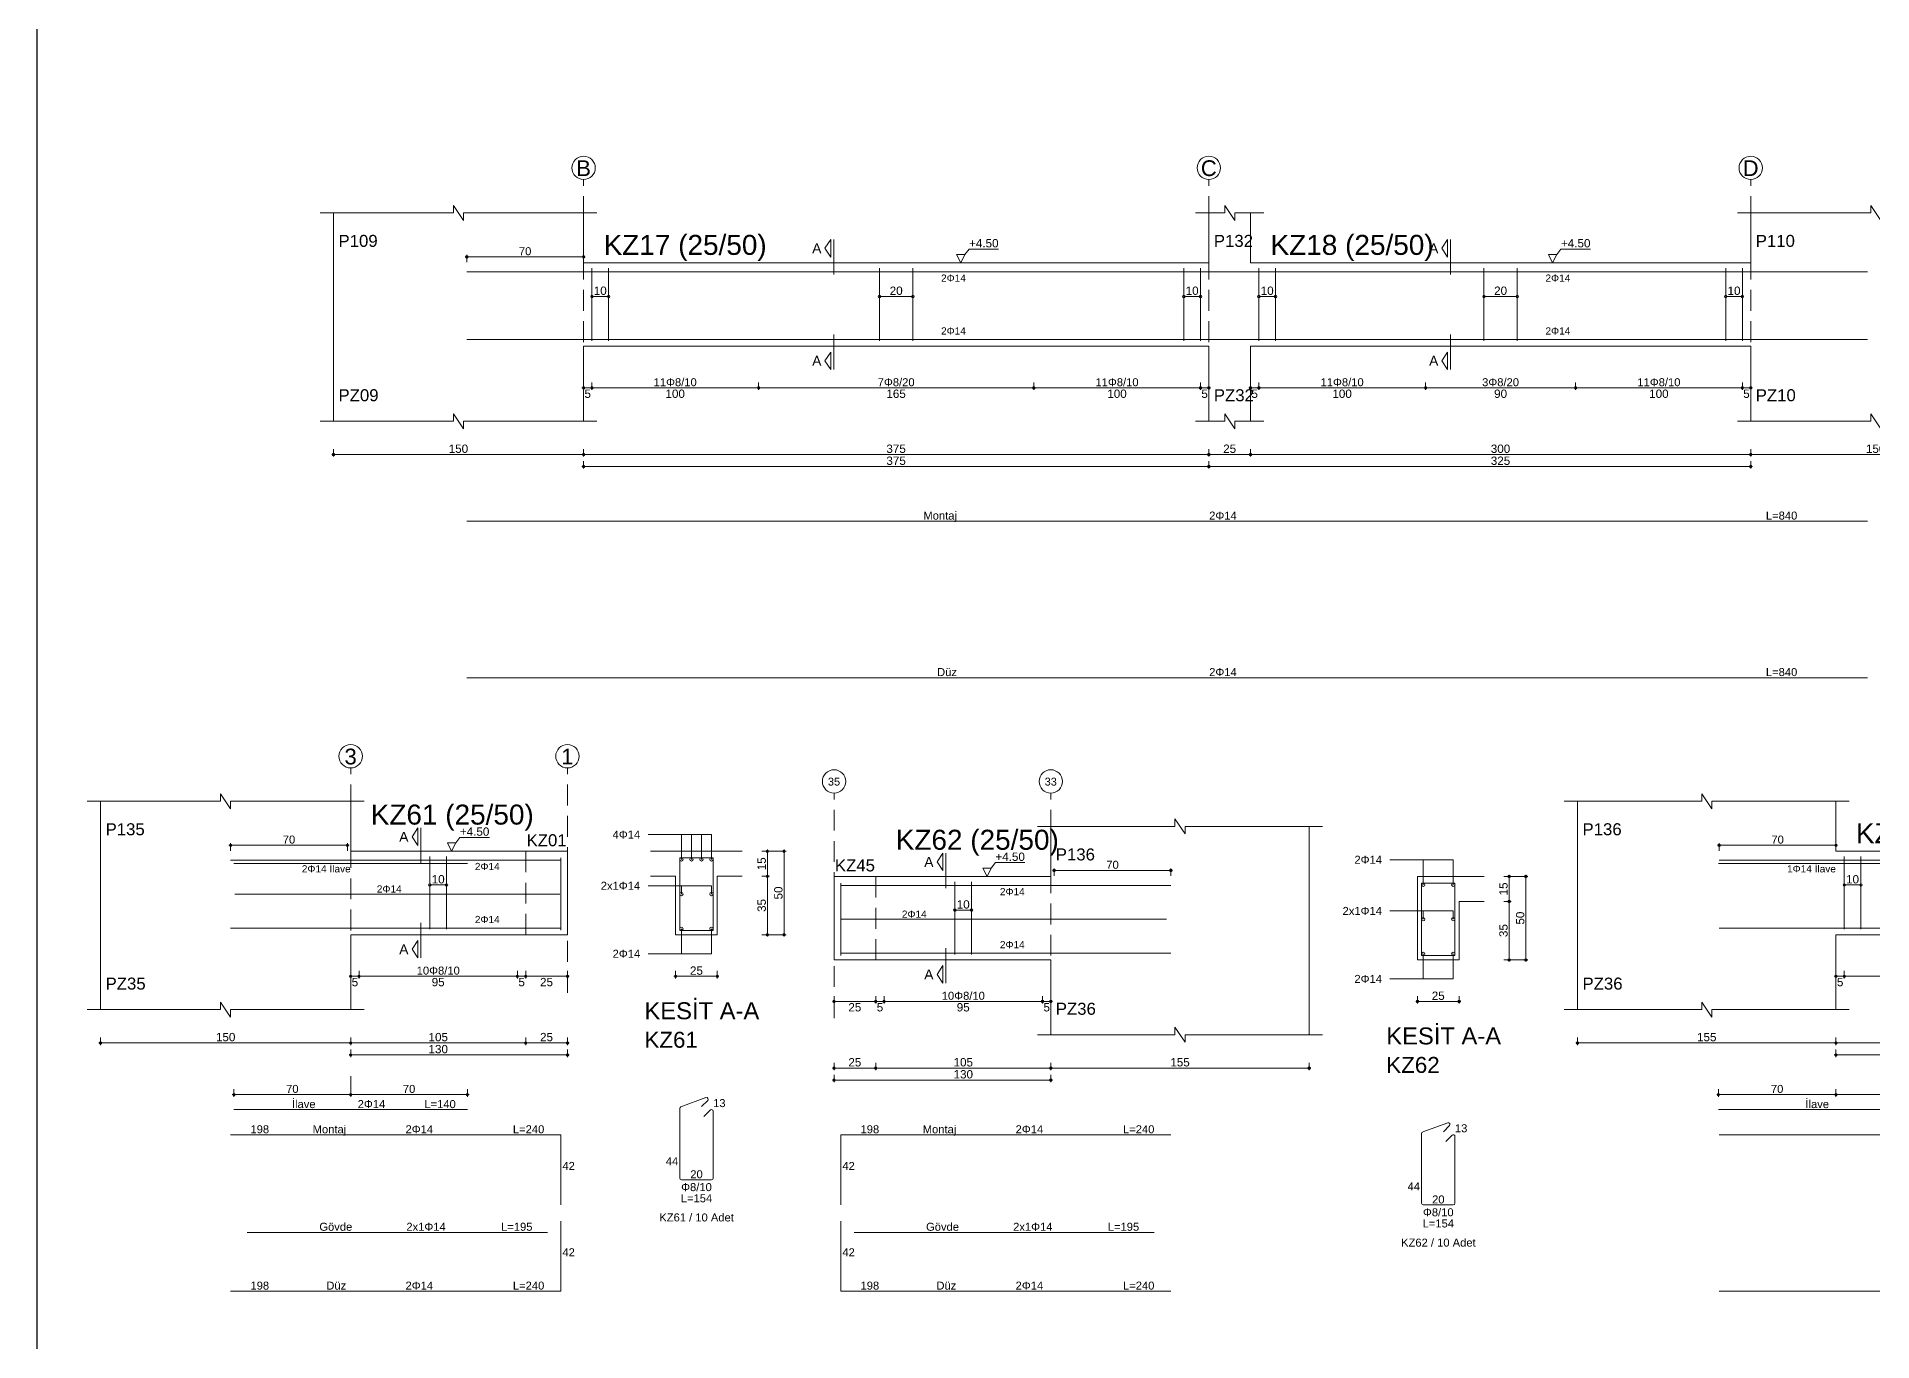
# Model space of a CAD drawing. Header units: millimetres. Extents: x 2232 to 85269, y -3593 to 5869.
# Drawn here: x 18641 to 20292, y -1442 to -267 of the extents above; entities that cross this region are included whole.
import ezdxf

# ---------------------------------------------------------------- set-up
doc = ezdxf.new("R2010")
doc.units = ezdxf.units.MM
doc.linetypes.add('DASHDOT2', pattern=[12.7, 6.35, -3.175, 0, -3.175])
doc.linetypes.add('DASHED4', pattern=[18.75, 12.5, -6.25])
doc.layers.add('aks', color=251, linetype='DASHDOT2', lineweight=35)
for name, color, linetype in [('Donatı Topl. Uzun. Yazısı', 7, 'Continuous'), ('Donatı Uz. Yazısı', 7, 'Continuous'), ('Donatı Yazısı', 7, 'Continuous'), ('Donatı Çizgisi', 7, 'Continuous'), ('Kiriş', 7, 'Continuous'), ('Standart', 7, 'Continuous'), ('Ölçülendirme', 7, 'Continuous')]:
    doc.layers.add(name, color=color, linetype=linetype)
doc.styles.add('arial_1_18', font='arial.ttf', dxfattribs={"height": 0.2})

# ---------------------------------------------------------------- blocks, each defined once
blk = doc.blocks.new('IDE212Entity7283')
at = {"layer": 'aks', "color": 30, "linetype": 'DASHED4', "lineweight": 5}
for points in [[(9759.8, 2001.7), (9759.8, 2136.7)], [(10134.8, 2001.7), (10134.8, 2136.7)], [(10459.8, 2001.7), (10459.8, 2136.7)]]:
    blk.add_lwpolyline(points, dxfattribs=at)
at = {"layer": 'aks', "color": 1, "linetype": 'Continuous', "lineweight": 5}
for centre in [(9759.8, 2143.7), (10134.8, 2143.7), (10459.8, 2143.7)]:
    blk.add_circle(centre, 7, dxfattribs=at)
at = {"layer": 'Donatı Çizgisi', "color": 5, "linetype": 'Continuous', "lineweight": 5}
for points in [[(9689.8, 2081.3), (10529.8, 2081.3)], [(9764.8, 2039.9), (9764.8, 2083.5)], [(9774.8, 2039.9), (9774.8, 2083.5)], [(9937.3, 2039.9), (9937.3, 2083.5)], [(9957.3, 2039.9), (9957.3, 2083.5)], [(10119.8, 2039.9), (10119.8, 2083.5)], [(10129.8, 2039.9), (10129.8, 2083.5)], [(10164.8, 2039.9), (10164.8, 2083.5)], [(10174.8, 2039.9), (10174.8, 2083.5)], [(10299.8, 2039.9), (10299.8, 2083.5)], [(10319.8, 2039.9), (10319.8, 2083.5)], [(10444.8, 2039.9), (10444.8, 2083.5)], [(10454.8, 2039.9), (10454.8, 2083.5)], [(10670.1, 2039.2), (10670.1, 2082.8)], [(10670.1, 2082.8), (10690.1, 2082.8)], [(10690.1, 2039.2), (10690.1, 2082.8)], [(9689.8, 2040.7), (10529.8, 2040.7)], [(10670.1, 2039.2), (10690.1, 2039.2)], [(10670.8, 1933.4), (10685.8, 1938.9)], [(9689.8, 1931.7), (10529.8, 1931.7)], [(10670.1, 1890.6), (10670.1, 1932.5)], [(10683.2, 1933.6), (10686.8, 1937.2)], [(10684.6, 1927.7), (10688.4, 1931.5)], [(10690.1, 1890.6), (10690.1, 1930.7)], [(10671.1, 1889.6), (10689.1, 1889.6)], [(9689.8, 1837.8), (10529.8, 1837.8)]]:
    blk.add_lwpolyline(points, dxfattribs=at)
for centre in [(10671.1, 2081.8), (10689.1, 2081.8), (10671.1, 2040.2), (10689.1, 2040.2)]:
    blk.add_circle(centre, 1, dxfattribs=at)
for centre, start, end in [((10686.1, 1937.9), 315, 110), ((10671.1, 1932.5), 110, 180), ((10689.1, 1930.7), 0, 135), ((10671.1, 1890.6), 180, 270), ((10689.1, 1890.6), 270, 0)]:
    blk.add_arc(centre, 1.02, start, end, dxfattribs=at)
at = {"layer": 'Kiriş', "color": 1, "linetype": 'Continuous', "lineweight": 5}
for points in [[(9601.8, 2116.7), (9681.8, 2116.7)], [(9609.8, 1991.7), (9609.8, 2116.7)], [(9681.8, 2116.7), (9681.8, 2121.2)], [(9687.8, 2112.2), (9681.8, 2121.2)], [(9687.8, 2112.2), (9687.8, 2116.7)], [(9687.8, 2116.7), (9767.8, 2116.7)], [(9759.8, 2086.7), (9759.8, 2116.7)], [(10126.8, 2116.7), (10144.3, 2116.7)], [(10134.8, 2086.7), (10134.8, 2116.7)], [(10144.3, 2116.7), (10144.3, 2121.2)], [(10150.3, 2112.2), (10144.3, 2121.2)], [(10150.3, 2116.7), (10167.8, 2116.7)], [(10150.3, 2112.2), (10150.3, 2116.7)], [(10159.8, 2086.7), (10159.8, 2116.7)], [(10451.8, 2116.7), (10531.8, 2116.7)], [(10459.8, 2086.7), (10459.8, 2116.7)], [(10531.8, 2116.7), (10531.8, 2121.2)], [(10537.8, 2112.2), (10531.8, 2121.2)], [(10537.8, 2116.7), (10617.8, 2116.7)], [(10537.8, 2112.2), (10537.8, 2116.7)], [(10609.8, 1991.7), (10609.8, 2116.7)], [(9759.8, 2086.7), (10134.8, 2086.7)], [(10159.8, 2086.7), (10459.8, 2086.7)], [(10652.6, 2086.7), (10707.6, 2086.7)], [(10652.6, 2071.7), (10667.6, 2071.7)], [(10667.6, 2036.7), (10667.6, 2071.7)], [(10692.6, 2071.7), (10707.6, 2071.7)], [(10692.6, 2036.7), (10692.6, 2071.7)], [(9759.8, 2036.7), (10134.8, 2036.7)], [(9759.8, 1991.7), (9759.8, 2036.7)], [(10134.8, 1991.7), (10134.8, 2036.7)], [(10159.8, 2036.7), (10459.8, 2036.7)], [(10159.8, 1991.7), (10159.8, 2036.7)], [(10459.8, 1991.7), (10459.8, 2036.7)], [(10667.6, 2036.7), (10692.6, 2036.7)], [(9687.8, 1987.2), (9681.8, 1996.2)], [(9681.8, 1991.7), (9681.8, 1996.2)], [(10150.3, 1987.2), (10144.3, 1996.2)], [(10144.3, 1991.7), (10144.3, 1996.2)], [(10537.8, 1987.2), (10531.8, 1996.2)], [(10531.8, 1991.7), (10531.8, 1996.2)], [(9601.8, 1991.7), (9681.8, 1991.7)], [(9687.8, 1991.7), (9767.8, 1991.7)], [(9687.8, 1987.2), (9687.8, 1991.7)], [(10126.8, 1991.7), (10144.3, 1991.7)], [(10150.3, 1991.7), (10167.8, 1991.7)], [(10150.3, 1987.2), (10150.3, 1991.7)], [(10451.8, 1991.7), (10531.8, 1991.7)], [(10537.8, 1991.7), (10617.8, 1991.7)], [(10537.8, 1987.2), (10537.8, 1991.7)]]:
    blk.add_lwpolyline(points, dxfattribs=at)
at = {"layer": 'Ölçülendirme', "color": 1, "linetype": 'Continuous', "lineweight": 5}
for points in [[(9904.5, 2095.5), (9908, 2100.7)], [(9908, 2090.2), (9904.5, 2095.5)], [(9908, 2090.2), (9908, 2100.7)], [(9909.8, 2079.7), (9909.8, 2100.7)], [(9988.5, 2091.7), (9991, 2095)], [(9991, 2095), (10008.7, 2095)], [(10274.5, 2095.5), (10278, 2100.7)], [(10278, 2090.2), (10274.5, 2095.5)], [(10278, 2090.2), (10278, 2100.7)], [(10279.8, 2079.7), (10279.8, 2100.7)], [(10343.5, 2091.7), (10346, 2095)], [(10346, 2095), (10363.7, 2095)], [(10651.1, 2096.8), (10689.1, 2096.8)], [(10671.1, 2081.8), (10671.1, 2096.8)], [(10689.1, 2081.8), (10689.1, 2096.8)], [(9688.8, 2090.3), (9760.8, 2090.3)], [(9689.8, 2087.1), (9689.8, 2091.6)], [(9759.8, 2087.1), (9759.8, 2091.6)], [(9986, 2086.7), (9983.5, 2091.7)], [(9983.5, 2091.7), (9988.5, 2091.7)], [(9988.5, 2091.7), (9986, 2086.7)], [(9986, 2086.7), (9986, 2086.7)], [(10341, 2086.7), (10338.5, 2091.7)], [(10338.5, 2091.7), (10343.5, 2091.7)], [(10343.5, 2091.7), (10341, 2086.7)], [(10341, 2086.7), (10341, 2086.7)], [(10719.4, 2086.7), (10733.9, 2086.7)], [(10722.6, 2035.7), (10722.6, 2087.7)], [(10732.6, 2035.7), (10732.6, 2087.7)], [(10719.4, 2071.7), (10723.9, 2071.7)], [(9764.8, 2066.5), (9774.8, 2066.5)], [(9937.3, 2066.5), (9957.3, 2066.5)], [(10119.8, 2066.5), (10129.8, 2066.5)], [(10164.8, 2066.5), (10174.8, 2066.5)], [(10299.8, 2066.5), (10319.8, 2066.5)], [(10444.8, 2066.5), (10454.8, 2066.5)], [(9909.8, 2022.7), (9909.8, 2043.7)], [(10279.8, 2022.7), (10279.8, 2043.7)], [(10671.1, 2025.2), (10671.1, 2040.2)], [(10689.1, 2025.2), (10689.1, 2040.2)], [(10719.4, 2036.7), (10733.9, 2036.7)], [(9904.5, 2028), (9908, 2033.2)], [(9908, 2022.7), (9904.5, 2028)], [(9908, 2022.7), (9908, 2033.2)], [(10274.5, 2028), (10278, 2033.2)], [(10278, 2022.7), (10274.5, 2028)], [(10278, 2022.7), (10278, 2033.2)], [(9759.8, 2010.5), (9759.8, 2015)], [(9764.8, 2010.5), (9764.8, 2015)], [(9864.8, 2010.5), (9864.8, 2015)], [(10029.8, 2010.5), (10029.8, 2015)], [(10129.8, 2010.5), (10129.8, 2015)], [(10134.8, 2010.5), (10134.8, 2015)], [(10159.8, 2010.5), (10159.8, 2015)], [(10164.8, 2010.5), (10164.8, 2015)], [(10264.8, 2010.5), (10264.8, 2015)], [(10354.8, 2010.5), (10354.8, 2015)], [(10454.8, 2010.5), (10454.8, 2015)], [(10459.8, 2010.5), (10459.8, 2015)], [(10651.1, 2025.2), (10689.1, 2025.2)], [(10667.6, 2010.5), (10667.6, 2015)], [(10692.6, 2010.5), (10692.6, 2015)], [(9758.8, 2011.7), (10135.8, 2011.7)], [(10158.8, 2011.7), (10460.8, 2011.7)], [(10666.6, 2011.7), (10693.6, 2011.7)], [(9608.8, 1971.7), (10610.8, 1971.7)], [(9609.8, 1970.5), (9609.8, 1975)], [(9759.8, 1970.5), (9759.8, 1975)], [(10134.8, 1970.5), (10134.8, 1975)], [(10159.8, 1970.5), (10159.8, 1975)], [(10459.8, 1970.5), (10459.8, 1975)], [(10609.8, 1970.5), (10609.8, 1975)], [(9758.8, 1964.5), (10460.8, 1964.5)], [(9759.8, 1963.3), (9759.8, 1967.8)], [(10134.8, 1963.3), (10134.8, 1967.8)], [(10459.8, 1963.3), (10459.8, 1967.8)]]:
    blk.add_lwpolyline(points, dxfattribs=at)
for centre in [(9689.8, 2090.3), (9759.8, 2090.3), (10722.6, 2086.7), (10732.6, 2086.7), (10722.6, 2071.7), (9764.8, 2066.5), (9774.8, 2066.5), (9937.3, 2066.5), (9957.3, 2066.5), (10119.8, 2066.5), (10129.8, 2066.5), (10164.8, 2066.5), (10174.8, 2066.5), (10299.8, 2066.5), (10319.8, 2066.5), (10444.8, 2066.5), (10454.8, 2066.5), (10722.6, 2036.7), (10732.6, 2036.7), (9759.8, 2011.7), (9764.8, 2011.7), (9764.8, 2011.7), (9864.8, 2011.7), (9864.8, 2011.7), (10029.8, 2011.7), (10029.8, 2011.7), (10129.8, 2011.7), (10129.8, 2011.7), (10134.8, 2011.7), (10159.8, 2011.7), (10164.8, 2011.7), (10164.8, 2011.7), (10264.8, 2011.7), (10264.8, 2011.7), (10354.8, 2011.7), (10354.8, 2011.7), (10454.8, 2011.7), (10454.8, 2011.7), (10459.8, 2011.7), (10667.6, 2011.7), (10692.6, 2011.7), (9609.8, 1971.7), (9759.8, 1971.7), (9759.8, 1971.7), (10134.8, 1971.7), (10134.8, 1971.7), (10159.8, 1971.7), (10159.8, 1971.7), (10459.8, 1971.7), (10459.8, 1971.7), (10609.8, 1971.7), (9759.8, 1964.5), (10134.8, 1964.5), (10134.8, 1964.5), (10459.8, 1964.5)]:
    blk.add_circle(centre, 0.75, dxfattribs=at)
at = {"layer": 'aks', "color": 1, "linetype": 'Continuous', "lineweight": 5, "style": 'arial_1_18'}
for s, p in [('B', (9755.4, 2138.8)), ('C', (10130, 2138.8)), ('D', (10455, 2138.8))]:
    blk.add_text(s, height=9.45, dxfattribs=at).set_placement(p)
at = {"layer": 'Donatı Topl. Uzun. Yazısı', "color": 1, "linetype": 'Continuous', "lineweight": 5, "style": 'arial_1_18'}
for s, p in [('L=840', (10468.9, 1932.7)), ('L=154', (10670.7, 1876.2)), ('L=840', (10468.9, 1838.8))]:
    blk.add_text(s, height=4.8, dxfattribs=at).set_placement(p)
at = {"layer": 'Donatı Uz. Yazısı', "color": 1, "linetype": 'Continuous', "lineweight": 5, "style": 'arial_1_18'}
for s, p in [('13', (10690.1, 1933.2)), ('44', (10661.7, 1898.3)), ('20', (10676.4, 1890.6))]:
    blk.add_text(s, height=4.8, dxfattribs=at).set_placement(p)
at = {"layer": 'Donatı Yazısı', "color": 5, "linetype": 'Continuous', "lineweight": 5, "style": 'arial_1_18'}
for s, p in [('2Φ14', (10629.8, 2094.4)), ('2Φ14', (10629.8, 2022.8)), ('2Φ14', (10135, 1932.7)), ('Φ8/20/10', (10666.2, 1882.9)), ('KZ17 / 29 Adet', (10657.7, 1864.6)), ('KZ18 / 25 Adet', (10657.7, 1858.9)), ('2Φ14', (10135, 1838.8))]:
    blk.add_text(s, height=4.8, dxfattribs=at).set_placement(p)
for p in [(9974.2, 2075.4), (10336.7, 2075.4), (9974.2, 2043.7), (10336.7, 2043.7)]:
    blk.add_text('2Φ14', height=4.32, rotation=360, dxfattribs=at).set_placement(p)
at = {"layer": 'Donatı Yazısı', "color": 1, "linetype": 'Continuous', "lineweight": 5, "style": 'arial_1_18'}
for s, p in [('Montaj', (9963.6, 1932.7)), ('Düz', (9971.8, 1838.8))]:
    blk.add_text(s, height=4.8, dxfattribs=at).set_placement(p)
at = {"layer": 'Kiriş', "color": 1, "linetype": 'Continuous', "lineweight": 5, "style": 'arial_1_18'}
for s, height, p in [('P109', 7.2, (9612.8, 2096.3)), ('KZ17 (25/50)', 12, (9771.8, 2091.5)), ('P132', 7.2, (10137.8, 2096.3)), ('KZ18 (25/50)', 12, (10171.8, 2091.5)), ('P110', 7.2, (10462.8, 2096.3)), ('PZ09', 7.2, (9612.8, 2003.7)), ('PZ32', 7.2, (10137.8, 2003.7)), ('PZ10', 7.2, (10462.8, 2003.7)), ('KESİT A-A', 10.2, (10648.9, 1985.9)), ('KZ17-KZ18', 9.6, (10648.9, 1968.8))]:
    blk.add_text(s, height=height, dxfattribs=at).set_placement(p)
at = {"layer": 'Ölçülendirme', "color": 1, "linetype": 'Continuous', "lineweight": 5, "style": 'arial_1_18'}
for s, height, p in [('70', 4.8, (9721, 2091.3)), ('A', 5.95, (9896.9, 2092.5)), ('+4.50', 5, (9991, 2096)), ('A', 5.95, (10266.9, 2092.5)), ('+4.50', 5, (10346, 2096)), ('A', 5.95, (9896.9, 2025)), ('A', 5.95, (10266.9, 2025)), ('25', 5, (10676.2, 2012.7)), ('5', 5, (9760.3, 2005.7)), ('100', 5, (9808.9, 2005.7)), ('165', 5, (9941.4, 2005.7)), ('100', 5, (10073.9, 2005.7)), ('5', 5, (10130.3, 2005.7)), ('5', 5, (10160.3, 2005.7)), ('100', 5, (10208.9, 2005.7)), ('90', 5, (10305.9, 2005.7)), ('100', 5, (10398.9, 2005.7)), ('5', 5, (10455.3, 2005.7)), ('150', 5, (9678.9, 1972.7)), ('375', 5, (9941.4, 1972.7)), ('25', 5, (10143.4, 1972.7)), ('300', 5, (10303.9, 1972.7)), ('150', 5, (10528.9, 1972.7)), ('375', 5, (9941.4, 1965.5)), ('325', 5, (10303.9, 1965.5))]:
    blk.add_text(s, height=height, dxfattribs=at).set_placement(p)
for s, rotation, p in [('15', 90, (10721.6, 2075.3)), ('10', 360, (9765.9, 2067.5)), ('20', 360, (9943.4, 2067.5)), ('10', 360, (10120.9, 2067.5)), ('10', 360, (10165.9, 2067.5)), ('20', 360, (10305.9, 2067.5)), ('10', 360, (10445.9, 2067.5)), ('50', 90, (10731.6, 2057.8)), ('35', 90, (10721.6, 2050.3))]:
    blk.add_text(s, height=5, rotation=rotation, dxfattribs=at).set_placement(p)
at = {"layer": 'Ölçülendirme', "color": 5, "linetype": 'Continuous', "lineweight": 5, "style": 'arial_1_18'}
for s, p in [('11Φ8/10', (9801.8, 2012.7)), ('7Φ8/20', (9936.2, 2012.7)), ('11Φ8/10', (10066.8, 2012.7)), ('11Φ8/10', (10201.8, 2012.7)), ('3Φ8/20', (10298.7, 2012.7)), ('11Φ8/10', (10391.8, 2012.7))]:
    blk.add_text(s, height=4.8, dxfattribs=at).set_placement(p)
blk = doc.blocks.new('IDE212Entity7313')
at = {"layer": 'aks', "color": 30, "linetype": 'DASHED4', "lineweight": 5}
for points in [[(9620.1, 1648.7), (9620.1, 1783.7)], [(9750.1, 1648.7), (9750.1, 1783.7)], [(9620.1, 1587.7), (9620.1, 1598.7)]]:
    blk.add_lwpolyline(points, dxfattribs=at)
at = {"layer": 'aks', "color": 1, "linetype": 'Continuous', "lineweight": 5}
for centre in [(9620.1, 1790.7), (9750.1, 1790.7)]:
    blk.add_circle(centre, 7, dxfattribs=at)
at = {"layer": 'Donatı Çizgisi', "color": 5, "linetype": 'Continuous', "lineweight": 5}
for points in [[(9667.6, 1686.9), (9667.6, 1730.5)], [(9677.6, 1686.9), (9677.6, 1730.5)], [(9746.1, 1686.3), (9746.1, 1729.7)], [(9817.5, 1686.2), (9817.5, 1729.8)], [(9817.5, 1729.8), (9837.5, 1729.8)], [(9837.5, 1686.2), (9837.5, 1729.8)], [(9548.1, 1728.3), (9746.1, 1728.3)], [(9550.1, 1726.3), (9690.1, 1726.3)], [(9550.6, 1708), (9745.6, 1708)], [(9548.1, 1687.6), (9746.1, 1687.6)], [(9817.5, 1686.2), (9837.5, 1686.2)], [(9818.2, 1580.4), (9833.2, 1585.9)], [(9550.1, 1578.7), (9690.1, 1578.7)], [(9817.5, 1537.6), (9817.5, 1579.4)], [(9830.6, 1580.5), (9834.3, 1584.2)], [(9832, 1574.6), (9835.8, 1578.4)], [(9837.5, 1537.6), (9837.5, 1577.7)], [(9548.1, 1563.6), (9746.1, 1563.6)], [(9746.1, 1521.5), (9746.1, 1563.6)], [(9818.5, 1536.6), (9836.5, 1536.6)], [(9746.1, 1469.7), (9746.1, 1511.7)], [(9558.1, 1505), (9738.1, 1505)], [(9548.1, 1469.7), (9746.1, 1469.7)]]:
    blk.add_lwpolyline(points, dxfattribs=at)
for centre in [(9818.5, 1728.8), (9824.5, 1728.8), (9830.5, 1728.8), (9836.5, 1728.8), (9818.5, 1708), (9836.5, 1708), (9818.5, 1687.2), (9836.5, 1687.2)]:
    blk.add_circle(centre, 1, dxfattribs=at)
for centre, start, end in [((9833.5, 1584.9), 315, 110), ((9818.5, 1579.4), 110, 180), ((9836.5, 1577.7), 0, 135), ((9818.5, 1537.6), 180, 270), ((9836.5, 1537.6), 270, 0)]:
    blk.add_arc(centre, 1.02, start, end, dxfattribs=at)
at = {"layer": 'Kiriş', "color": 1, "linetype": 'Continuous', "lineweight": 5}
for points in [[(9462.1, 1763.7), (9542.1, 1763.7)], [(9470.1, 1638.7), (9470.1, 1763.7)], [(9542.1, 1763.7), (9542.1, 1768.2)], [(9548.1, 1759.2), (9542.1, 1768.2)], [(9548.1, 1759.2), (9548.1, 1763.7)], [(9548.1, 1763.7), (9628.1, 1763.7)], [(9620.1, 1733.7), (9620.1, 1763.7)], [(9620.1, 1733.7), (9750.1, 1733.7)], [(9750.1, 1683.6), (9750.1, 1733.7)], [(9800, 1733.7), (9855, 1733.7)], [(9800, 1718.7), (9815, 1718.7)], [(9815, 1683.6), (9815, 1718.7)], [(9840, 1718.7), (9855, 1718.7)], [(9840, 1683.6), (9840, 1718.7)], [(9620.1, 1683.6), (9750.1, 1683.6)], [(9620.1, 1638.7), (9620.1, 1683.6)], [(9815, 1683.6), (9840, 1683.6)], [(9548.1, 1634.2), (9542.1, 1643.2)], [(9542.1, 1638.7), (9542.1, 1643.2)], [(9462.1, 1638.7), (9542.1, 1638.7)], [(9548.1, 1638.7), (9628.1, 1638.7)], [(9548.1, 1634.2), (9548.1, 1638.7)]]:
    blk.add_lwpolyline(points, dxfattribs=at)
at = {"layer": 'Kiriş', "color": 1, "linetype": 'DASHED4', "lineweight": 5}
for points in [[(9725.1, 1683.6), (9725.1, 1733.7)], [(9750.1, 1683.6), (9750.1, 1733.7)]]:
    blk.add_lwpolyline(points, dxfattribs=at)
at = {"layer": 'Ölçülendirme', "color": 1, "linetype": 'Continuous', "lineweight": 5}
for points in [[(9656.9, 1742.4), (9660.4, 1747.7)], [(9660.4, 1737.2), (9656.9, 1742.4)], [(9660.4, 1737.2), (9660.4, 1747.7)], [(9662.1, 1726.7), (9662.1, 1747.7)], [(9683.1, 1738.7), (9685.6, 1742)], [(9685.6, 1742), (9703.3, 1742)], [(9798.5, 1743.8), (9836.5, 1743.8)], [(9818.5, 1728.8), (9818.5, 1743.8)], [(9824.5, 1728.8), (9824.5, 1743.8)], [(9830.5, 1728.8), (9830.5, 1743.8)], [(9836.5, 1728.8), (9836.5, 1743.8)], [(9547.1, 1737.3), (9619.1, 1737.3)], [(9548.1, 1734), (9548.1, 1738.5)], [(9618.1, 1734), (9618.1, 1738.5)], [(9680.6, 1733.7), (9678.1, 1738.7)], [(9678.1, 1738.7), (9683.1, 1738.7)], [(9683.1, 1738.7), (9680.6, 1733.7)], [(9680.6, 1733.7), (9680.6, 1733.7)], [(9866.8, 1733.7), (9881.3, 1733.7)], [(9870, 1682.7), (9870, 1734.7)], [(9880, 1682.7), (9880, 1734.7)], [(9866.8, 1718.7), (9871.3, 1718.7)], [(9667.6, 1713.5), (9677.6, 1713.5)], [(9798.5, 1713), (9836.5, 1713)], [(9818.5, 1708), (9818.5, 1713)], [(9836.5, 1708), (9836.5, 1713)], [(9662.1, 1669.7), (9662.1, 1690.7)], [(9818.5, 1672.2), (9818.5, 1687.2)], [(9836.5, 1672.2), (9836.5, 1687.2)], [(9656.9, 1674.9), (9660.4, 1680.2)], [(9660.4, 1669.7), (9656.9, 1674.9)], [(9660.4, 1669.7), (9660.4, 1680.2)], [(9866.8, 1683.6), (9881.3, 1683.6)], [(9798.5, 1672.2), (9836.5, 1672.2)], [(9619.1, 1658.7), (9751.1, 1658.7)], [(9620.1, 1657.4), (9620.1, 1661.9)], [(9625.1, 1657.4), (9625.1, 1661.9)], [(9720.1, 1657.4), (9720.1, 1661.9)], [(9725.1, 1657.4), (9725.1, 1661.9)], [(9750.1, 1657.4), (9750.1, 1661.9)], [(9814, 1658.7), (9841, 1658.7)], [(9815, 1657.4), (9815, 1661.9)], [(9840, 1657.4), (9840, 1661.9)], [(9469.1, 1618.7), (9751.1, 1618.7)], [(9470.1, 1617.4), (9470.1, 1621.9)], [(9620.1, 1617.4), (9620.1, 1621.9)], [(9725.1, 1617.4), (9725.1, 1621.9)], [(9750.1, 1617.4), (9750.1, 1621.9)], [(9619.1, 1611.5), (9751.1, 1611.5)], [(9620.1, 1610.2), (9620.1, 1614.7)], [(9750.1, 1610.2), (9750.1, 1614.7)], [(9549.1, 1587.7), (9621.1, 1587.7)], [(9550.1, 1586.4), (9550.1, 1590.9)], [(9619.1, 1587.7), (9691.1, 1587.7)], [(9620.1, 1586.4), (9620.1, 1590.9)], [(9620.1, 1586.4), (9620.1, 1590.9)], [(9690.1, 1586.4), (9690.1, 1590.9)]]:
    blk.add_lwpolyline(points, dxfattribs=at)
for centre in [(9548.1, 1737.3), (9618.1, 1737.3), (9870, 1733.7), (9880, 1733.7), (9870, 1718.7), (9667.6, 1713.5), (9677.6, 1713.5), (9870, 1683.6), (9880, 1683.6), (9620.1, 1658.7), (9625.1, 1658.7), (9625.1, 1658.7), (9720.1, 1658.7), (9720.1, 1658.7), (9725.1, 1658.7), (9725.1, 1658.7), (9750.1, 1658.7), (9815, 1658.7), (9840, 1658.7), (9470.1, 1618.7), (9620.1, 1618.7), (9620.1, 1618.7), (9725.1, 1618.7), (9725.1, 1618.7), (9750.1, 1618.7), (9620.1, 1611.5), (9750.1, 1611.5), (9550.1, 1587.7), (9620.1, 1587.7), (9620.1, 1587.7), (9690.1, 1587.7)]:
    blk.add_circle(centre, 0.75, dxfattribs=at)
at = {"layer": 'aks', "color": 1, "linetype": 'Continuous', "lineweight": 5, "style": 'arial_1_18'}
for s, p in [('3', (9616.4, 1785.8)), ('1', (9746.4, 1785.8))]:
    blk.add_text(s, height=9.45, dxfattribs=at).set_placement(p)
at = {"layer": 'Donatı Topl. Uzun. Yazısı', "color": 1, "linetype": 'Continuous', "lineweight": 5, "style": 'arial_1_18'}
for s, p in [('L=140', (9664.3, 1579.6)), ('L=240', (9717.4, 1564.5)), ('L=154', (9818.1, 1523.1)), ('L=195', (9710.3, 1506)), ('L=240', (9717.4, 1470.7))]:
    blk.add_text(s, height=4.8, dxfattribs=at).set_placement(p)
at = {"layer": 'Donatı Uz. Yazısı', "color": 1, "linetype": 'Continuous', "lineweight": 5, "style": 'arial_1_18'}
for s, p in [('13', (9837.5, 1580.2)), ('198', (9560, 1564.5)), ('42', (9747.1, 1542.5)), ('44', (9809.1, 1545.3)), ('20', (9823.8, 1537.5)), ('42', (9747.1, 1490.7)), ('198', (9560, 1470.7))]:
    blk.add_text(s, height=4.8, dxfattribs=at).set_placement(p)
at = {"layer": 'Donatı Yazısı', "color": 5, "linetype": 'Continuous', "lineweight": 5, "style": 'arial_1_18'}
for s, height, p in [('4Φ14', 4.8, (9777.2, 1741.3)), ('2Φ14 İlave', 4.32, (9590.8, 1721)), ('2x1Φ14', 4.8, (9770.1, 1710.6)), ('2Φ14', 4.8, (9777.2, 1669.8)), ('2Φ14', 4.8, (9624.3, 1579.6)), ('2Φ14', 4.8, (9653, 1564.5)), ('Φ8/10', 4.8, (9818.3, 1529.8)), ('2x1Φ14', 4.8, (9653.5, 1506)), ('KZ61 / 10 Adet', 4.8, (9805.2, 1511.6)), ('2Φ14', 4.8, (9653, 1470.7))]:
    blk.add_text(s, height=height, dxfattribs=at).set_placement(p)
for p in [(9694.6, 1722.4), (9635.8, 1708.9), (9694.6, 1690.6)]:
    blk.add_text('2Φ14', height=4.32, rotation=360, dxfattribs=at).set_placement(p)
at = {"layer": 'Donatı Yazısı', "color": 1, "linetype": 'Continuous', "lineweight": 5, "style": 'arial_1_18'}
for s, p in [('İlave', (9584.9, 1579.6)), ('Montaj', (9597.3, 1564.5)), ('Gövde', (9601.3, 1506)), ('Düz', (9605.5, 1470.7))]:
    blk.add_text(s, height=4.8, dxfattribs=at).set_placement(p)
at = {"layer": 'Kiriş', "color": 1, "linetype": 'Continuous', "lineweight": 5, "style": 'arial_1_18'}
for s, height, p in [('KZ61 (25/50)', 12, (9632.1, 1749.7)), ('P135', 7.2, (9473.1, 1743.3)), ('KZ01', 7.2, (9725.6, 1736.7)), ('PZ35', 7.2, (9473.1, 1650.7)), ('KESİT A-A', 10.2, (9796.3, 1632.9)), ('KZ61', 9.6, (9796.3, 1615.8))]:
    blk.add_text(s, height=height, dxfattribs=at).set_placement(p)
at = {"layer": 'Ölçülendirme', "color": 1, "linetype": 'Continuous', "lineweight": 5, "style": 'arial_1_18'}
for s, height, p in [('70', 4.8, (9579.4, 1738.3)), ('A', 5.95, (9649.2, 1739.4)), ('+4.50', 5, (9685.6, 1743)), ('A', 5.95, (9649.2, 1671.9)), ('25', 5, (9823.6, 1659.6)), ('5', 5, (9620.7, 1652.7)), ('95', 5, (9668.7, 1652.7)), ('5', 5, (9720.7, 1652.7)), ('25', 5, (9733.7, 1652.7)), ('150', 5, (9539.3, 1619.7)), ('105', 5, (9666.8, 1619.7)), ('25', 5, (9733.7, 1619.7)), ('130', 5, (9666.8, 1612.5))]:
    blk.add_text(s, height=height, dxfattribs=at).set_placement(p)
for s, rotation, p in [('15', 90, (9869.1, 1722.3)), ('10', 360, (9668.7, 1714.4)), ('50', 90, (9879.1, 1704.8)), ('35', 90, (9869.1, 1697.3))]:
    blk.add_text(s, height=5, rotation=rotation, dxfattribs=at).set_placement(p)
at = {"layer": 'Ölçülendirme', "color": 5, "linetype": 'Continuous', "lineweight": 5, "style": 'arial_1_18'}
for s, p in [('10Φ8/10', (9659.7, 1659.7)), ('70', (9581.4, 1588.7)), ('70', (9651.4, 1588.7))]:
    blk.add_text(s, height=4.8, dxfattribs=at).set_placement(p)
blk = doc.blocks.new('IDE212Entity7314')
at = {"layer": 'aks', "color": 30, "linetype": 'DASHED4', "lineweight": 5}
for points in [[(9910, 1633.6), (9910, 1768.6)], [(10040, 1633.6), (10040, 1768.6)]]:
    blk.add_lwpolyline(points, dxfattribs=at)
at = {"layer": 'aks', "color": 1, "linetype": 'Continuous', "lineweight": 5}
for centre in [(9910, 1775.6), (10040, 1775.6)]:
    blk.add_circle(centre, 7, dxfattribs=at)
at = {"layer": 'Donatı Çizgisi', "color": 5, "linetype": 'Continuous', "lineweight": 5}
for points in [[(9914, 1671.2), (9914, 1714.6)], [(9914, 1713.2), (10112, 1713.2)], [(9982.5, 1671.8), (9982.5, 1715.4)], [(9992.5, 1671.8), (9992.5, 1715.4)], [(10262.4, 1671.1), (10262.4, 1714.6)], [(10262.4, 1714.6), (10282.4, 1714.6)], [(10282.4, 1671.1), (10282.4, 1714.6)], [(9914.5, 1692.9), (10109.5, 1692.9)], [(9914, 1672.5), (10112, 1672.5)], [(10262.4, 1671.1), (10282.4, 1671.1)], [(9914, 1521.5), (9914, 1563.6)], [(9914, 1563.6), (10112, 1563.6)], [(10262.4, 1522.5), (10262.4, 1564.3)], [(10263.1, 1565.3), (10278.1, 1570.8)], [(10275.5, 1565.4), (10279.2, 1569.1)], [(10276.9, 1559.5), (10280.7, 1563.3)], [(10282.4, 1522.5), (10282.4, 1562.6)], [(10263.4, 1521.5), (10281.4, 1521.5)], [(9914, 1469.7), (9914, 1511.7)], [(9922, 1505), (10102, 1505)], [(9914, 1469.7), (10112, 1469.7)]]:
    blk.add_lwpolyline(points, dxfattribs=at)
for centre in [(10263.4, 1713.6), (10281.4, 1713.6), (10263.4, 1692.9), (10281.4, 1692.9), (10263.4, 1672.1), (10281.4, 1672.1)]:
    blk.add_circle(centre, 1, dxfattribs=at)
for centre, start, end in [((10263.4, 1564.3), 110, 180), ((10278.4, 1569.8), 315, 110), ((10281.4, 1562.6), 0, 135), ((10263.4, 1522.5), 180, 270), ((10281.4, 1522.5), 270, 0)]:
    blk.add_arc(centre, 1.02, start, end, dxfattribs=at)
at = {"layer": 'Kiriş', "color": 1, "linetype": 'Continuous', "lineweight": 5}
for points in [[(10114.5, 1748.6), (10114.5, 1753.1)], [(10120.5, 1744.1), (10114.5, 1753.1)], [(10032, 1748.6), (10114.5, 1748.6)], [(10040, 1718.6), (10040, 1748.6)], [(10120.5, 1744.1), (10120.5, 1748.6)], [(10120.5, 1748.6), (10203, 1748.6)], [(10195, 1623.6), (10195, 1748.6)], [(9910, 1668.5), (9910, 1718.6)], [(9910, 1718.6), (10040, 1718.6)], [(10259.9, 1668.5), (10259.9, 1718.6)], [(10259.9, 1718.6), (10299.9, 1718.6)], [(10284.9, 1703.6), (10299.9, 1703.6)], [(10284.9, 1668.5), (10284.9, 1703.6)], [(9910, 1668.5), (10040, 1668.5)], [(10040, 1623.6), (10040, 1668.5)], [(10259.9, 1668.5), (10284.9, 1668.5)], [(10032, 1623.6), (10114.5, 1623.6)], [(10120.5, 1619.1), (10114.5, 1628.1)], [(10114.5, 1623.6), (10114.5, 1628.1)], [(10120.5, 1623.6), (10203, 1623.6)], [(10120.5, 1619.1), (10120.5, 1623.6)]]:
    blk.add_lwpolyline(points, dxfattribs=at)
at = {"layer": 'Kiriş', "color": 1, "linetype": 'DASHED4', "lineweight": 5}
for points in [[(9910, 1668.5), (9910, 1718.6)], [(9935, 1668.5), (9935, 1718.6)]]:
    blk.add_lwpolyline(points, dxfattribs=at)
at = {"layer": 'Ölçülendirme', "color": 1, "linetype": 'Continuous', "lineweight": 5}
for points in [[(9971.8, 1727.3), (9975.3, 1732.6)], [(9975.3, 1722.1), (9975.3, 1732.6)], [(9977, 1711.6), (9977, 1732.6)], [(10243.4, 1728.6), (10281.4, 1728.6)], [(10263.4, 1713.6), (10263.4, 1728.6)], [(10281.4, 1713.6), (10281.4, 1728.6)], [(9975.3, 1722.1), (9971.8, 1727.3)], [(10001.8, 1718.6), (9999.3, 1723.6)], [(9999.3, 1723.6), (10004.3, 1723.6)], [(10004.3, 1723.6), (10001.8, 1718.6)], [(10001.8, 1718.6), (10001.8, 1718.6)], [(10004.3, 1723.6), (10006.8, 1726.9)], [(10006.8, 1726.9), (10024.4, 1726.9)], [(10041, 1722.2), (10113, 1722.2)], [(10042, 1718.9), (10042, 1723.4)], [(10112, 1718.9), (10112, 1723.4)], [(10311.7, 1718.6), (10326.2, 1718.6)], [(10314.9, 1667.6), (10314.9, 1719.6)], [(10324.9, 1667.6), (10324.9, 1719.6)], [(9982.5, 1698.4), (9992.5, 1698.4)], [(10243.4, 1697.9), (10281.4, 1697.9)], [(10263.4, 1692.9), (10263.4, 1697.9)], [(10281.4, 1692.9), (10281.4, 1697.9)], [(10311.7, 1703.6), (10316.2, 1703.6)], [(9977, 1654.6), (9977, 1675.6)], [(9971.8, 1659.8), (9975.3, 1665.1)], [(9975.3, 1654.6), (9975.3, 1665.1)], [(10263.4, 1657.1), (10263.4, 1672.1)], [(10281.4, 1657.1), (10281.4, 1672.1)], [(10311.7, 1668.5), (10326.2, 1668.5)], [(9975.3, 1654.6), (9971.8, 1659.8)], [(10243.4, 1657.1), (10281.4, 1657.1)], [(9909, 1643.6), (10041, 1643.6)], [(9910, 1642.3), (9910, 1646.8)], [(9935, 1642.3), (9935, 1646.8)], [(9940, 1642.3), (9940, 1646.8)], [(10035, 1642.3), (10035, 1646.8)], [(10040, 1642.3), (10040, 1646.8)], [(10258.9, 1643.6), (10285.9, 1643.6)], [(10259.9, 1642.3), (10259.9, 1646.8)], [(10284.9, 1642.3), (10284.9, 1646.8)], [(9909, 1603.6), (10196, 1603.6)], [(9909, 1596.4), (10041, 1596.4)], [(9910, 1602.3), (9910, 1606.8)], [(9910, 1595.1), (9910, 1599.6)], [(9935, 1602.3), (9935, 1606.8)], [(10040, 1602.3), (10040, 1606.8)], [(10040, 1595.1), (10040, 1599.6)], [(10195, 1602.3), (10195, 1606.8)]]:
    blk.add_lwpolyline(points, dxfattribs=at)
for centre in [(10042, 1722.2), (10112, 1722.2), (10314.9, 1718.6), (10324.9, 1718.6), (9982.5, 1698.4), (9992.5, 1698.4), (10314.9, 1703.6), (10314.9, 1668.5), (10324.9, 1668.5), (9910, 1643.6), (9935, 1643.6), (9935, 1643.6), (9940, 1643.6), (9940, 1643.6), (10035, 1643.6), (10035, 1643.6), (10040, 1643.6), (10259.9, 1643.6), (10284.9, 1643.6), (9910, 1603.6), (9910, 1596.4), (9935, 1603.6), (9935, 1603.6), (10040, 1603.6), (10040, 1603.6), (10040, 1596.4), (10195, 1603.6)]:
    blk.add_circle(centre, 0.75, dxfattribs=at)
at = {"layer": 'aks', "color": 1, "linetype": 'Continuous', "lineweight": 5, "style": 'arial_1_18'}
for s, p in [('35', (9906.3, 1773.1)), ('33', (10036.3, 1773.1))]:
    blk.add_text(s, height=4.73, dxfattribs=at).set_placement(p)
at = {"layer": 'Donatı Topl. Uzun. Yazısı', "color": 1, "linetype": 'Continuous', "lineweight": 5, "style": 'arial_1_18'}
for s, p in [('L=240', (10083.3, 1564.5)), ('L=195', (10074.2, 1506)), ('L=154', (10263, 1508)), ('L=240', (10083.3, 1470.7))]:
    blk.add_text(s, height=4.8, dxfattribs=at).set_placement(p)
at = {"layer": 'Donatı Uz. Yazısı', "color": 1, "linetype": 'Continuous', "lineweight": 5, "style": 'arial_1_18'}
for s, p in [('198', (9925.9, 1564.5)), ('13', (10282.4, 1565.1)), ('42', (9915, 1542.5)), ('44', (10254, 1530.2)), ('20', (10268.7, 1522.4)), ('42', (9915, 1490.7)), ('198', (9925.9, 1470.7))]:
    blk.add_text(s, height=4.8, dxfattribs=at).set_placement(p)
at = {"layer": 'Donatı Yazısı', "color": 5, "linetype": 'Continuous', "lineweight": 5, "style": 'arial_1_18'}
for s, p in [('2Φ14', (10222.1, 1726.2)), ('2x1Φ14', (10215, 1695.5)), ('2Φ14', (10222.1, 1654.7)), ('2Φ14', (10018.9, 1564.5)), ('Φ8/10', (10263.2, 1514.7)), ('2x1Φ14', (10017.4, 1506)), ('KZ62 / 10 Adet', (10250.1, 1496.5)), ('2Φ14', (10018.9, 1470.7))]:
    blk.add_text(s, height=4.8, dxfattribs=at).set_placement(p)
for p in [(10009.5, 1707.3), (9950.7, 1693.8), (10009.5, 1675.5)]:
    blk.add_text('2Φ14', height=4.32, rotation=360, dxfattribs=at).set_placement(p)
at = {"layer": 'Donatı Yazısı', "color": 1, "linetype": 'Continuous', "lineweight": 5, "style": 'arial_1_18'}
for s, p in [('Montaj', (9963.2, 1564.5)), ('Gövde', (9965.2, 1506)), ('Düz', (9971.4, 1470.7))]:
    blk.add_text(s, height=4.8, dxfattribs=at).set_placement(p)
at = {"layer": 'Kiriş', "color": 1, "linetype": 'Continuous', "lineweight": 5, "style": 'arial_1_18'}
for s, height, p in [('KZ62 (25/50)', 12, (9947, 1734.6)), ('KZ45', 7.2, (9910.5, 1721.6)), ('P136', 7.2, (10043, 1728.2)), ('PZ36', 7.2, (10043, 1635.6)), ('KESİT A-A', 10.2, (10241.2, 1617.8)), ('KZ62', 9.6, (10241.2, 1600.7))]:
    blk.add_text(s, height=height, dxfattribs=at).set_placement(p)
at = {"layer": 'Ölçülendirme', "color": 1, "linetype": 'Continuous', "lineweight": 5, "style": 'arial_1_18'}
for s, height, p in [('A', 5.95, (9964.1, 1724.3)), ('+4.50', 5, (10006.8, 1727.9)), ('70', 4.8, (10073.3, 1723.2)), ('A', 5.95, (9964.1, 1656.8)), ('25', 5, (9918.6, 1637.6)), ('5', 5, (9935.6, 1637.6)), ('95', 5, (9983.6, 1637.6)), ('5', 5, (10035.6, 1637.6)), ('25', 5, (10268.5, 1644.5)), ('25', 5, (9918.6, 1604.6)), ('105', 5, (9981.7, 1604.6)), ('155', 5, (10111.7, 1604.6)), ('130', 5, (9981.7, 1597.4))]:
    blk.add_text(s, height=height, dxfattribs=at).set_placement(p)
for s, rotation, p in [('15', 90, (10314, 1707.2)), ('10', 360, (9983.6, 1699.3)), ('50', 90, (10324, 1689.7)), ('35', 90, (10314, 1682.2))]:
    blk.add_text(s, height=5, rotation=rotation, dxfattribs=at).set_placement(p)
at = {"layer": 'Ölçülendirme', "color": 5, "linetype": 'Continuous', "lineweight": 5, "style": 'arial_1_18'}
blk.add_text('10Φ8/10', height=4.8, dxfattribs=at).set_placement((9974.6, 1644.6))
blk = doc.blocks.new('IDE212Entity7315')
at = {"layer": 'aks', "color": 30, "linetype": 'DASHED4', "lineweight": 5}
for points in [[(10985.9, 1648.7), (10985.9, 1783.7)], [(10985.9, 1587.7), (10985.9, 1598.7)]]:
    blk.add_lwpolyline(points, dxfattribs=at)
at = {"layer": 'aks', "color": 1, "linetype": 'Continuous', "lineweight": 5}
blk.add_circle((10985.9, 1790.7), 7, dxfattribs=at)
at = {"layer": 'Donatı Çizgisi', "color": 5, "linetype": 'Continuous', "lineweight": 5}
for points in [[(10515.9, 1686.9), (10515.9, 1730.5)], [(10525.9, 1686.9), (10525.9, 1730.5)], [(10738.4, 1686.9), (10738.4, 1730.5)], [(10758.4, 1686.9), (10758.4, 1730.5)], [(10970.9, 1686.9), (10970.9, 1730.5)], [(10980.9, 1686.9), (10980.9, 1730.5)], [(11301.2, 1686.2), (11301.2, 1729.8)], [(11301.2, 1729.8), (11321.2, 1729.8)], [(11321.2, 1686.2), (11321.2, 1729.8)], [(10440.4, 1726.3), (10630.1, 1726.3)], [(10440.9, 1728.3), (11055.9, 1728.3)], [(10866.6, 1726.3), (11056.4, 1726.3)], [(10440.9, 1687.6), (11055.9, 1687.6)], [(11301.2, 1686.2), (11321.2, 1686.2)], [(11301.9, 1580.4), (11316.9, 1585.9)], [(10440.4, 1578.7), (10630.1, 1578.7)], [(10866.6, 1578.7), (11056.4, 1578.7)], [(11301.2, 1537.6), (11301.2, 1579.4)], [(11314.3, 1580.5), (11318, 1584.2)], [(11315.7, 1574.6), (11319.5, 1578.4)], [(11321.2, 1537.6), (11321.2, 1577.7)], [(10440.9, 1563.6), (11055.9, 1563.6)], [(11302.3, 1536.6), (11320.2, 1536.6)], [(10440.9, 1469.7), (11055.9, 1469.7)]]:
    blk.add_lwpolyline(points, dxfattribs=at)
for centre in [(11302.2, 1728.8), (11320.2, 1728.8), (11302.2, 1687.2), (11320.2, 1687.2)]:
    blk.add_circle(centre, 1, dxfattribs=at)
for centre, start, end in [((11317.3, 1584.9), 315, 110), ((11302.3, 1579.4), 110, 180), ((11320.2, 1577.7), 0, 135), ((11302.3, 1537.6), 180, 270), ((11320.2, 1537.6), 270, 0)]:
    blk.add_arc(centre, 1.02, start, end, dxfattribs=at)
at = {"layer": 'Kiriş', "color": 1, "linetype": 'Continuous', "lineweight": 5}
for points in [[(10347.9, 1763.7), (10430.4, 1763.7)], [(10355.9, 1638.7), (10355.9, 1763.7)], [(10430.4, 1763.7), (10430.4, 1768.2)], [(10436.4, 1759.2), (10430.4, 1768.2)], [(10436.4, 1759.2), (10436.4, 1763.7)], [(10436.4, 1763.7), (10518.9, 1763.7)], [(10510.9, 1733.7), (10510.9, 1763.7)], [(10977.9, 1763.7), (11110.4, 1763.7)], [(10985.9, 1733.7), (10985.9, 1763.7)], [(11110.4, 1763.7), (11110.4, 1768.2)], [(11116.4, 1759.2), (11110.4, 1768.2)], [(11116.4, 1763.7), (11248.9, 1763.7)], [(11116.4, 1759.2), (11116.4, 1763.7)], [(11240.9, 1638.7), (11240.9, 1763.7)], [(10510.9, 1733.7), (10985.9, 1733.7)], [(11283.7, 1733.7), (11338.7, 1733.7)], [(11283.7, 1718.7), (11298.7, 1718.7)], [(11298.7, 1683.6), (11298.7, 1718.7)], [(11323.7, 1718.7), (11338.7, 1718.7)], [(11323.7, 1683.6), (11323.7, 1718.7)], [(10510.9, 1683.6), (10985.9, 1683.6)], [(10510.9, 1638.7), (10510.9, 1683.6)], [(10985.9, 1638.7), (10985.9, 1683.6)], [(11298.7, 1683.6), (11323.7, 1683.6)], [(10436.4, 1634.2), (10430.4, 1643.2)], [(10430.4, 1638.7), (10430.4, 1643.2)], [(11116.4, 1634.2), (11110.4, 1643.2)], [(11110.4, 1638.7), (11110.4, 1643.2)], [(10347.9, 1638.7), (10430.4, 1638.7)], [(10436.4, 1638.7), (10518.9, 1638.7)], [(10436.4, 1634.2), (10436.4, 1638.7)], [(10977.9, 1638.7), (11110.4, 1638.7)], [(11116.4, 1638.7), (11248.9, 1638.7)], [(11116.4, 1634.2), (11116.4, 1638.7)]]:
    blk.add_lwpolyline(points, dxfattribs=at)
at = {"layer": 'Ölçülendirme', "color": 1, "linetype": 'Continuous', "lineweight": 5}
for points in [[(10695.6, 1742.4), (10699.1, 1747.7)], [(10699.1, 1737.2), (10695.6, 1742.4)], [(10699.1, 1737.2), (10699.1, 1747.7)], [(10700.9, 1726.7), (10700.9, 1747.7)], [(10799.6, 1738.7), (10802.1, 1742)], [(10802.1, 1742), (10819.8, 1742)], [(11282.2, 1743.8), (11320.2, 1743.8)], [(11302.2, 1728.8), (11302.2, 1743.8)], [(11320.2, 1728.8), (11320.2, 1743.8)], [(10439.9, 1737.3), (10511.9, 1737.3)], [(10440.9, 1734), (10440.9, 1738.5)], [(10510.9, 1734), (10510.9, 1738.5)], [(10797.1, 1733.7), (10794.6, 1738.7)], [(10794.6, 1738.7), (10799.6, 1738.7)], [(10799.6, 1738.7), (10797.1, 1733.7)], [(10797.1, 1733.7), (10797.1, 1733.7)], [(10984.9, 1737.3), (11056.9, 1737.3)], [(10985.9, 1734), (10985.9, 1738.5)], [(11055.9, 1734), (11055.9, 1738.5)], [(11350.5, 1733.7), (11365, 1733.7)], [(11353.7, 1682.7), (11353.7, 1734.7)], [(11363.7, 1682.7), (11363.7, 1734.7)], [(11350.5, 1718.7), (11355, 1718.7)], [(10515.9, 1713.5), (10525.9, 1713.5)], [(10738.4, 1713.5), (10758.4, 1713.5)], [(10970.9, 1713.5), (10980.9, 1713.5)], [(10700.9, 1669.7), (10700.9, 1690.7)], [(11302.2, 1672.2), (11302.2, 1687.2)], [(11320.2, 1672.2), (11320.2, 1687.2)], [(10695.6, 1674.9), (10699.1, 1680.2)], [(10699.1, 1669.7), (10695.6, 1674.9)], [(10699.1, 1669.7), (10699.1, 1680.2)], [(11350.5, 1683.6), (11365, 1683.6)], [(11282.2, 1672.2), (11320.2, 1672.2)], [(10509.9, 1658.7), (10986.9, 1658.7)], [(10510.9, 1657.4), (10510.9, 1661.9)], [(10515.9, 1657.4), (10515.9, 1661.9)], [(10615.9, 1657.4), (10615.9, 1661.9)], [(10880.9, 1657.4), (10880.9, 1661.9)], [(10980.9, 1657.4), (10980.9, 1661.9)], [(10985.9, 1657.4), (10985.9, 1661.9)], [(11297.7, 1658.7), (11324.7, 1658.7)], [(11298.7, 1657.4), (11298.7, 1661.9)], [(11323.7, 1657.4), (11323.7, 1661.9)], [(10354.9, 1618.7), (11241.9, 1618.7)], [(10355.9, 1617.4), (10355.9, 1621.9)], [(10510.9, 1617.4), (10510.9, 1621.9)], [(10985.9, 1617.4), (10985.9, 1621.9)], [(11240.9, 1617.4), (11240.9, 1621.9)], [(10509.9, 1611.5), (10986.9, 1611.5)], [(10510.9, 1610.2), (10510.9, 1614.7)], [(10985.9, 1610.2), (10985.9, 1614.7)], [(10439.4, 1587.7), (10511.9, 1587.7)], [(10440.4, 1586.4), (10440.4, 1590.9)], [(10509.9, 1587.7), (10631.1, 1587.7)], [(10510.9, 1586.4), (10510.9, 1590.9)], [(10510.9, 1586.4), (10510.9, 1590.9)], [(10630.1, 1586.4), (10630.1, 1590.9)], [(10865.6, 1587.7), (10986.9, 1587.7)], [(10866.6, 1586.4), (10866.6, 1590.9)], [(10984.9, 1587.7), (11057.4, 1587.7)], [(10985.9, 1586.4), (10985.9, 1590.9)], [(10985.9, 1586.4), (10985.9, 1590.9)], [(11056.4, 1586.4), (11056.4, 1590.9)]]:
    blk.add_lwpolyline(points, dxfattribs=at)
for centre in [(10440.9, 1737.3), (10510.9, 1737.3), (10985.9, 1737.3), (11055.9, 1737.3), (11353.7, 1733.7), (11363.7, 1733.7), (11353.7, 1718.7), (10515.9, 1713.5), (10525.9, 1713.5), (10738.4, 1713.5), (10758.4, 1713.5), (10970.9, 1713.5), (10980.9, 1713.5), (11353.7, 1683.6), (11363.7, 1683.6), (10510.9, 1658.7), (10515.9, 1658.7), (10515.9, 1658.7), (10615.9, 1658.7), (10615.9, 1658.7), (10880.9, 1658.7), (10880.9, 1658.7), (10980.9, 1658.7), (10980.9, 1658.7), (10985.9, 1658.7), (11298.7, 1658.7), (11323.7, 1658.7), (10355.9, 1618.7), (10510.9, 1618.7), (10510.9, 1618.7), (10985.9, 1618.7), (10985.9, 1618.7), (11240.9, 1618.7), (10510.9, 1611.5), (10985.9, 1611.5), (10440.4, 1587.7), (10510.9, 1587.7), (10510.9, 1587.7), (10630.1, 1587.7), (10866.6, 1587.7), (10985.9, 1587.7), (10985.9, 1587.7), (11056.4, 1587.7)]:
    blk.add_circle(centre, 0.75, dxfattribs=at)
at = {"layer": 'aks', "color": 1, "linetype": 'Continuous', "lineweight": 5, "style": 'arial_1_18'}
blk.add_text('25', height=4.73, dxfattribs=at).set_placement((10982.2, 1788.2))
at = {"layer": 'Donatı Topl. Uzun. Yazısı', "color": 1, "linetype": 'Continuous', "lineweight": 5, "style": 'arial_1_18'}
for s, p in [('L=190', (10601.8, 1579.6)), ('L=190', (11028.1, 1579.6)), ('L=615', (11006.3, 1564.5)), ('L=154', (11301.8, 1523.1)), ('L=615', (11006.3, 1470.7))]:
    blk.add_text(s, height=4.8, dxfattribs=at).set_placement(p)
at = {"layer": 'Donatı Uz. Yazısı', "color": 1, "linetype": 'Continuous', "lineweight": 5, "style": 'arial_1_18'}
for s, p in [('13', (11321.2, 1580.2)), ('44', (11292.8, 1545.3)), ('20', (11307.5, 1537.5))]:
    blk.add_text(s, height=4.8, dxfattribs=at).set_placement(p)
at = {"layer": 'Donatı Yazısı', "color": 5, "linetype": 'Continuous', "lineweight": 5, "style": 'arial_1_18'}
for s, height, p in [('2Φ14', 4.8, (11260.9, 1741.3)), ('1Φ14 İlave', 4.32, (10481.6, 1721)), ('1Φ14 İlave', 4.32, (10985.9, 1721)), ('2Φ14', 4.8, (11260.9, 1669.8)), ('1Φ14', 4.8, (10541, 1579.6)), ('1Φ14', 4.8, (10967.2, 1579.6)), ('2Φ14', 4.8, (10766.8, 1564.5)), ('Φ8/20/10', 4.8, (11297.4, 1529.8)), ('KZ63 / 34 Adet', 4.8, (11288.9, 1511.6)), ('2Φ14', 4.8, (10766.8, 1470.7))]:
    blk.add_text(s, height=height, dxfattribs=at).set_placement(p)
for p in [(10775.4, 1722.4), (10775.4, 1690.6)]:
    blk.add_text('2Φ14', height=4.32, rotation=360, dxfattribs=at).set_placement(p)
at = {"layer": 'Donatı Yazısı', "color": 1, "linetype": 'Continuous', "lineweight": 5, "style": 'arial_1_18'}
for s, p in [('İlave', (10492.6, 1579.6)), ('İlave', (10918.9, 1579.6)), ('Montaj', (10636, 1564.5)), ('Düz', (10644.2, 1470.7))]:
    blk.add_text(s, height=4.8, dxfattribs=at).set_placement(p)
at = {"layer": 'Kiriş', "color": 1, "linetype": 'Continuous', "lineweight": 5, "style": 'arial_1_18'}
for s, height, p in [('P136', 7.2, (10358.9, 1743.3)), ('KZ63 (25/50)', 12, (10522.9, 1738.5)), ('P137', 7.2, (10988.9, 1743.3)), ('PZ36', 7.2, (10358.9, 1650.7)), ('PZ37', 7.2, (10988.9, 1650.7)), ('KESİT A-A', 10.2, (11280, 1632.9)), ('KZ63', 9.6, (11280, 1615.8))]:
    blk.add_text(s, height=height, dxfattribs=at).set_placement(p)
at = {"layer": 'Ölçülendirme', "color": 1, "linetype": 'Continuous', "lineweight": 5, "style": 'arial_1_18'}
for s, height, p in [('70', 4.8, (10472.2, 1738.3)), ('A', 5.95, (10688, 1739.4)), ('+4.50', 5, (10802.1, 1743)), ('70', 4.8, (11017.2, 1738.3)), ('A', 5.95, (10688, 1671.9)), ('25', 5, (11307.3, 1659.6)), ('5', 5, (10511.5, 1652.7)), ('100', 5, (10560.1, 1652.7)), ('265', 5, (10742.6, 1652.7)), ('100', 5, (10925.1, 1652.7)), ('5', 5, (10981.5, 1652.7)), ('155', 5, (10427.6, 1619.7)), ('475', 5, (10742.6, 1619.7)), ('255', 5, (11107.6, 1619.7)), ('475', 5, (10742.6, 1612.5))]:
    blk.add_text(s, height=height, dxfattribs=at).set_placement(p)
for s, rotation, p in [('15', 90, (11352.8, 1722.3)), ('10', 360, (10517, 1714.4)), ('20', 360, (10744.5, 1714.4)), ('10', 360, (10972, 1714.4)), ('50', 90, (11362.8, 1704.8)), ('35', 90, (11352.8, 1697.3))]:
    blk.add_text(s, height=5, rotation=rotation, dxfattribs=at).set_placement(p)
at = {"layer": 'Ölçülendirme', "color": 5, "linetype": 'Continuous', "lineweight": 5, "style": 'arial_1_18'}
for s, p in [('11Φ8/10', (10553, 1659.7)), ('12Φ8/20', (10735.5, 1659.7)), ('11Φ8/10', (10918, 1659.7)), ('70', (10471.9, 1588.7)), ('119', (10564.9, 1588.7)), ('119', (10920.7, 1588.7)), ('70', (11017.4, 1588.7))]:
    blk.add_text(s, height=4.8, dxfattribs=at).set_placement(p)

msp = doc.modelspace()

# ---------------------------------------------------------------- linework, layer by layer
msp.add_line((18640.6, 906.6), (18640.6, -3593.4))

# ---------------------------------------------------------------- block references
at = {"layer": 'Standart', "xscale": 1.5, "yscale": 1.5, "zscale": 1.5}
for name in ['IDE212Entity7283', 'IDE212Entity7313', 'IDE212Entity7315', 'IDE212Entity7314']:
    msp.add_blockref(name, (4492.9, -3601.1), dxfattribs=at)

doc.saveas('drawing.dxf')
